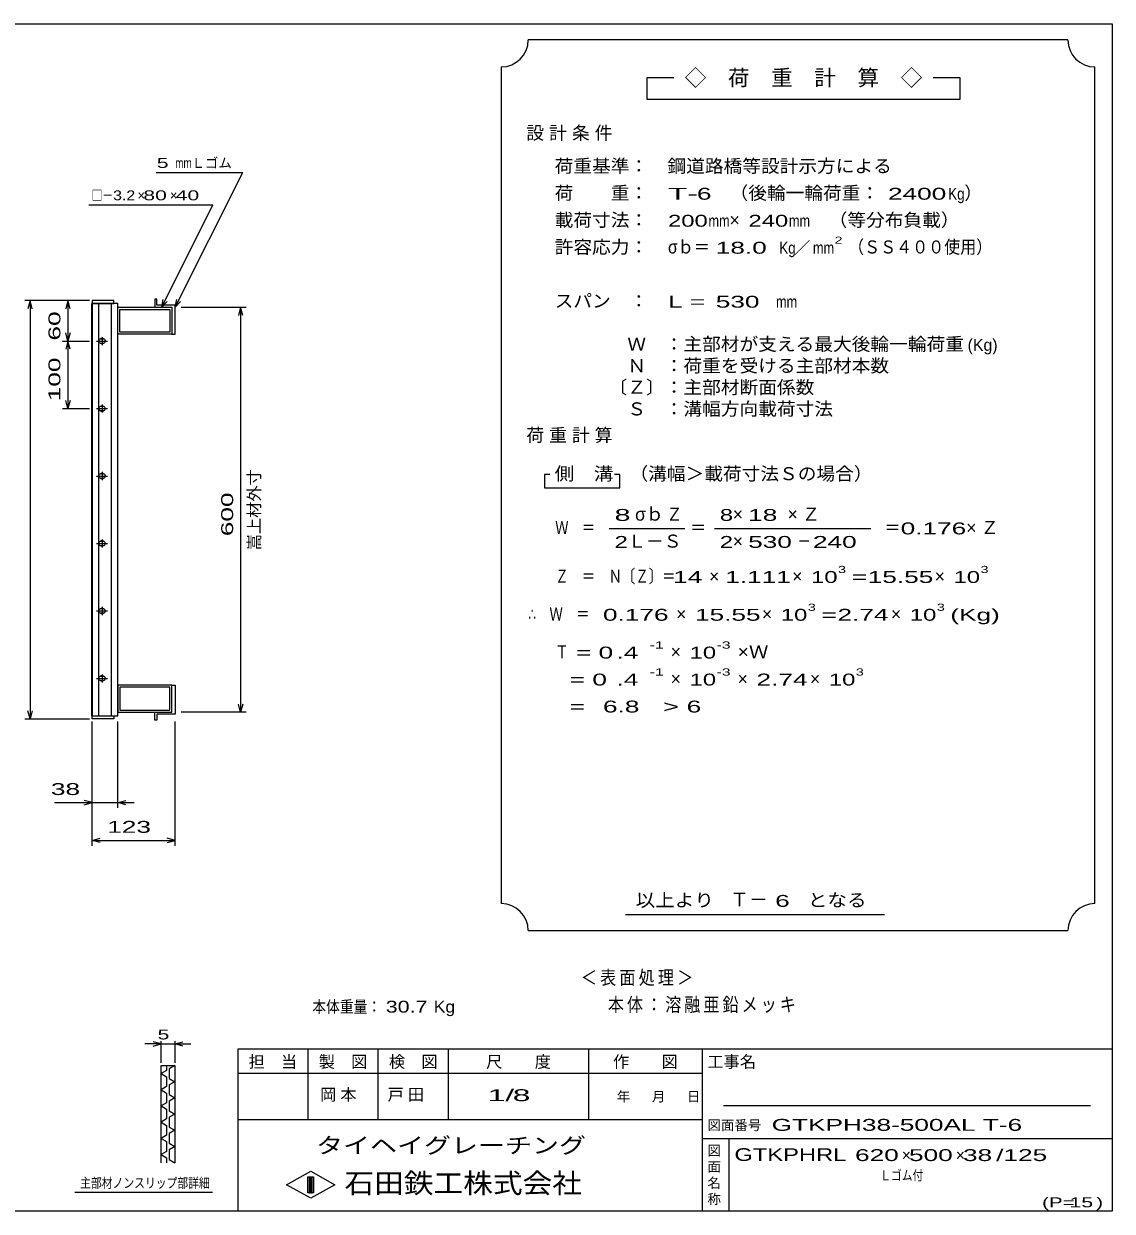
# Model space of a CAD drawing. Units: millimetres, scale not verified. Extents: x -1456 to 1385, y -1026 to 843.
# Drawn here: x -228 to 1385, y -917 to 843 of the extents above; entities that cross this region are included whole.
import ezdxf
from ezdxf.enums import TextEntityAlignment as Align

# ---------------------------------------------------------------- set-up
doc = ezdxf.new("R2010")
doc.units = ezdxf.units.MM
doc.header["$LTSCALE"] = 8
for name, color, linetype, lineweight in [('0_2', 150, 'Continuous', 25), ('16', 3, 'Continuous', 25), ('22', 4, 'Continuous', 25), ('24', 2, 'Continuous', 25), ('32', 4, 'Continuous', 25)]:
    doc.layers.add(name, color=color, linetype=linetype, lineweight=lineweight)
doc.styles.add('ベクトル', font='')
doc.styles.get('ベクトル').set_extended_font_data('ベクトル')

msp = doc.modelspace()

# ---------------------------------------------------------------- linework, layer by layer
at = {"layer": '0_2'}
for p, q in [((-1383.2, 842.8), (1384.8, 842.8)), ((1384.8, 842.8), (1384.8, -917.2)), ((1384.8, -677.2), (88.8, -677.2)), ((88.8, -677.2), (88.8, -917.2)), ((192.8, -677.2), (192.8, -781.2)), ((296.8, -781.2), (296.8, -677.2)), ((400.8, -677.2), (400.8, -781.2)), ((608.8, -781.2), (608.8, -677.2)), ((776.8, -677.2), (776.8, -917.2)), ((776.8, -713.2), (88.8, -713.2)), ((1352.8, -761.2), (808.8, -761.2)), ((88.8, -781.2), (776.8, -781.2)), ((776.8, -809.2), (1384.8, -809.2)), ((816.8, -917.2), (816.8, -809.2)), ((160.8, -878), (196.8, -858)), ((196.8, -858), (232.8, -878)), ((196.8, -898), (160.8, -878)), ((192.8, -866), (200.8, -866)), ((192.8, -890), (192.8, -866)), ((192.8, -866), (194.4, -866)), ((194.4, -866), (194.4, -890)), ((196, -890), (196, -866)), ((196, -866), (197.6, -866)), ((232.8, -878), (196.8, -898)), ((197.6, -866), (197.6, -890)), ((199.2, -890), (199.2, -866)), ((199.2, -866), (200.8, -866)), ((200.8, -866), (200.8, -890)), ((200.8, -866), (200.8, -890)), ((200.8, -890), (192.8, -890)), ((194.4, -890), (196, -890)), ((197.6, -890), (199.2, -890)), ((1384.8, -917.2), (-1383.2, -917.2))]:
    msp.add_line(p, q, dxfattribs=at)
at = {"layer": '16'}
for p, q in [((-127.7, -183), (-127.7, 428)), ((-127.7, 428), (-127, 428)), ((-95, 432.5), (-127, 432.5)), ((-127, 432.5), (-127, 428)), ((-127, 428), (-95, 428)), ((-127, 428), (-127, -183)), ((-89, 428), (-127, 428)), ((-117.5, 428), (-117.5, -183)), ((-98.5, -183), (-98.5, 428)), ((-95, 428), (-95, 432.5)), ((-89, -183), (-89, 428)), ((-89, 422.5), (-9, 422.5)), ((-89, 382.5), (-89, 422.5)), ((-31, 434.5), (-34, 434.5)), ((-34, 434.5), (-34, 422.5)), ((-34, 422.5), (-9, 422.5)), ((-31, 425.5), (-31, 434.5)), ((-4, 425.5), (-31, 425.5)), ((-9, 422.5), (-9, 382.5)), ((-9, 422.5), (-9, 382.5)), ((-4, 382.5), (-4, 425.5)), ((-86, 419.5), (-12, 419.5)), ((-86, 385.5), (-86, 419.5)), ((-12, 419.5), (-12, 385.5)), ((-120.5, 372.5), (-104.5, 372.5)), ((-110.5, 375.5), (-114.5, 375.5)), ((-112.5, 378.5), (-112.5, 366.5)), ((-9, 382.5), (-89, 382.5)), ((-12, 385.5), (-86, 385.5)), ((-9, 382.5), (-4, 382.5)), ((-114.5, 369.5), (-110.5, 369.5)), ((-120.5, 272.5), (-104.5, 272.5)), ((-110.5, 275.5), (-114.5, 275.5)), ((-114.5, 269.5), (-110.5, 269.5)), ((-112.5, 278.5), (-112.5, 266.5)), ((-112.5, 178.5), (-112.5, 166.5)), ((-120.5, 172.5), (-104.5, 172.5)), ((-110.5, 175.5), (-114.5, 175.5)), ((-114.5, 169.5), (-110.5, 169.5)), ((-120.5, 72.5), (-104.5, 72.5)), ((-110.5, 75.5), (-114.5, 75.5)), ((-112.5, 78.5), (-112.5, 66.5)), ((-114.5, 69.5), (-110.5, 69.5)), ((-120.5, -27.5), (-104.5, -27.5)), ((-110.5, -24.5), (-114.5, -24.5)), ((-114.5, -30.5), (-110.5, -30.5)), ((-112.5, -21.5), (-112.5, -33.5)), ((-112.5, -121.5), (-112.5, -133.5)), ((-120.5, -127.5), (-104.5, -127.5)), ((-110.5, -124.5), (-114.5, -124.5)), ((-114.5, -130.5), (-110.5, -130.5)), ((-9, -137.5), (-89, -137.5)), ((-89, -137.5), (-89, -177.5)), ((-12, -140.5), (-86, -140.5)), ((-86, -140.5), (-86, -174.5)), ((-12, -174.5), (-12, -140.5)), ((-9, -177.5), (-9, -137.5)), ((-9, -137.5), (-4, -137.5)), ((-9, -177.5), (-9, -137.5)), ((-4, -137.5), (-4, -180.5)), ((-86, -174.5), (-12, -174.5)), ((-127, -183), (-127.7, -183)), ((-127, -183), (-95, -183)), ((-127, -187.5), (-127, -183)), ((-127, -183), (-89, -183)), ((-95, -187.5), (-127, -187.5)), ((-95, -183), (-95, -187.5)), ((-89, -177.5), (-9, -177.5)), ((-34, -189.5), (-34, -177.5)), ((-34, -177.5), (-9, -177.5)), ((-31, -189.5), (-34, -189.5)), ((-4, -180.5), (-31, -180.5)), ((-31, -180.5), (-31, -189.5))]:
    msp.add_line(p, q, dxfattribs=at)
for centre, radius, start, end in [((-114.5, 372.5), 3, 90, 270), ((-112.5, 372.5), 4, 46.6, 133.4), ((-110.5, 372.5), 3, 270, 90), ((-112.5, 372.5), 4, 226.6, 313.4), ((-114.5, 272.5), 3, 90, 270), ((-112.5, 272.5), 4, 46.6, 133.4), ((-112.5, 272.5), 4, 226.6, 313.4), ((-110.5, 272.5), 3, 270, 90), ((-112.5, 172.5), 4, 46.6, 133.4), ((-114.5, 172.5), 3, 90, 270), ((-112.5, 172.5), 4, 226.6, 313.4), ((-110.5, 172.5), 3, 270, 90), ((-114.5, 72.5), 3, 90, 270), ((-112.5, 72.5), 4, 46.6, 133.4), ((-110.5, 72.5), 3, 270, 90), ((-112.5, 72.5), 4, 226.6, 313.4), ((-114.5, -27.5), 3, 90, 270), ((-112.5, -27.5), 4, 46.6, 133.4), ((-112.5, -27.5), 4, 226.6, 313.4), ((-110.5, -27.5), 3, 270, 90), ((-114.5, -127.5), 3, 90, 270), ((-112.5, -127.5), 4, 46.6, 133.4), ((-112.5, -127.5), 4, 226.6, 313.4), ((-110.5, -127.5), 3, 270, 90)]:
    msp.add_arc(centre, radius, start, end, dxfattribs=at)
at = {"layer": '22'}
for p, q in [((-32, 622.5), (96, 622.5)), ((-4, 422.5), (96, 622.5)), ((-132, 574.5), (52, 574.5)), ((-24, 422.5), (52, 574.5)), ((-131, 432.5), (-227, 432.5)), ((-219, 432.5), (-222.2, 420.5)), ((-215.8, 420.5), (-219, 432.5)), ((-219, 432.5), (-219, -187.5)), ((-131, 432.5), (-171, 432.5)), ((-163, 432.5), (-166.2, 420.5)), ((-159.8, 420.5), (-163, 432.5)), ((-163, 432.5), (-163, 372.5)), ((-24, 422.5), (-21.6, 434.2)), ((-24, 422.5), (-16, 431.3)), ((-4, 422.5), (-1.6, 434.2)), ((-4, 422.5), (4, 431.3)), ((5, 422.5), (101, 422.5)), ((93, 422.5), (89.8, 410.5)), ((96.2, 410.5), (93, 422.5)), ((93, 422.5), (93, -177.5)), ((-171, 372.5), (-131, 372.5)), ((-163, 372.5), (-166.2, 384.5)), ((-163, 372.5), (-166.2, 360.5)), ((-159.8, 384.5), (-163, 372.5)), ((-159.8, 360.5), (-163, 372.5)), ((-163, 372.5), (-163, 272.5)), ((-163, 272.5), (-166.2, 284.5)), ((-159.8, 284.5), (-163, 272.5)), ((-171, 272.5), (-131, 272.5)), ((-219, -187.5), (-222.2, -175.5)), ((-215.8, -175.5), (-219, -187.5)), ((93, -177.5), (89.8, -165.5)), ((96.2, -165.5), (93, -177.5)), ((-227, -187.5), (-131, -187.5)), ((-127, -319.5), (-127, -191.5)), ((-127, -375.5), (-127, -191.5)), ((-89, -319.5), (-89, -191.5)), ((-4, -375.5), (-4, -191.5)), ((101, -177.5), (5, -177.5)), ((-183, -311.5), (-127, -311.5)), ((-127, -311.5), (-139, -308.3)), ((-139, -314.7), (-127, -311.5)), ((-127, -311.5), (-89, -311.5)), ((-89, -311.5), (-77, -308.3)), ((-77, -314.7), (-89, -311.5)), ((-89, -311.5), (-65, -311.5)), ((-127, -367.5), (-115, -364.3)), ((-115, -370.7), (-127, -367.5)), ((-127, -367.5), (-4, -367.5)), ((-4, -367.5), (-16, -364.3)), ((-16, -370.7), (-4, -367.5))]:
    msp.add_line(p, q, dxfattribs=at)
at = {"layer": '24', "color": 4}
for p, q in [((1319.2, 818.8), (519.2, 818.8)), ((479.2, 778.8), (479.2, -461.2)), ((1359.2, -461.2), (1359.2, 778.8)), ((735.2, 762.8), (695.2, 762.8)), ((695.2, 762.8), (695.2, 730.8)), ((1159.2, 762.8), (1119.2, 762.8)), ((1159.2, 730.8), (1159.2, 762.8)), ((695.2, 730.8), (1159.2, 730.8)), ((551.2, 174.8), (543.2, 174.8)), ((543.2, 174.8), (543.2, 154.8)), ((655.2, 174.8), (647.2, 174.8)), ((655.2, 154.8), (655.2, 174.8)), ((543.2, 154.8), (655.2, 154.8)), ((639.2, 94.8), (751.2, 94.8)), ((795.2, 94.8), (1027.2, 94.8)), ((663.2, -477.2), (1047.2, -477.2)), ((519.2, -501.2), (1319.2, -501.2))]:
    msp.add_line(p, q, dxfattribs=at)
for centre, start, end in [((479.2, 818.8), 270, 0), ((1359.2, 818.8), 180, 270), ((479.2, -501.2), 0, 90), ((1359.2, -501.2), 90, 180)]:
    msp.add_arc(centre, 40, start, end, dxfattribs=at)
at = {"layer": '32'}
for p, q in [((-24.8, -669.2), (-36.8, -666)), ((-24.8, -697.2), (-24.8, -665.2)), ((-4.8, -665.2), (-4.8, -697.2)), ((-4.8, -669.2), (7.2, -666)), ((-24.8, -669.2), (-48.8, -669.2)), ((-36.8, -672.4), (-24.8, -669.2)), ((-24.8, -669.2), (-4.8, -669.2)), ((7.2, -672.4), (-4.8, -669.2)), ((-4.8, -669.2), (19.2, -669.2)), ((-24.8, -701.2), (-4.8, -701.2)), ((-24.8, -845.2), (-24.8, -701.2)), ((-16.8, -701.2), (-16.8, -708.4)), ((-4.8, -701.2), (-12.8, -706)), ((-4.8, -701.2), (-4.8, -845.2)), ((-16.8, -708.4), (-24.8, -713.2)), ((-24.8, -713.2), (-16.8, -718)), ((-16.8, -718), (-16.8, -732.4)), ((-12.8, -706), (-12.8, -720.4)), ((-12.8, -720.4), (-4.8, -725.2)), ((-16.8, -732.4), (-24.8, -737.2)), ((-24.8, -737.2), (-16.8, -742)), ((-4.8, -725.2), (-12.8, -730)), ((-12.8, -730), (-12.8, -744.4)), ((-16.8, -756.4), (-24.8, -761.2)), ((-16.8, -742), (-16.8, -756.4)), ((-12.8, -744.4), (-4.8, -749.2)), ((-4.8, -749.2), (-12.8, -754)), ((-12.8, -754), (-12.8, -768.4)), ((-24.8, -761.2), (-16.8, -766)), ((-16.8, -766), (-16.8, -780.4)), ((-12.8, -768.4), (-4.8, -773.2)), ((-4.8, -773.2), (-12.8, -778)), ((-16.8, -780.4), (-24.8, -785.2)), ((-24.8, -785.2), (-16.8, -790)), ((-16.8, -790), (-16.8, -804.4)), ((-12.8, -778), (-12.8, -792.4)), ((-16.8, -804.4), (-24.8, -809.2)), ((-24.8, -809.2), (-16.8, -814)), ((-12.8, -792.4), (-4.8, -797.2)), ((-4.8, -797.2), (-12.8, -802)), ((-12.8, -802), (-12.8, -816.4)), ((-16.8, -814), (-16.8, -828.4)), ((-12.8, -816.4), (-4.8, -821.2)), ((-4.8, -821.2), (-12.8, -826)), ((-12.8, -826), (-12.8, -840.4)), ((-16.8, -828.4), (-24.8, -833.2)), ((-24.8, -833.2), (-16.8, -838)), ((-16.8, -838), (-16.8, -845.2)), ((-12.8, -840.4), (-4.8, -845.2)), ((51.2, -889.2), (-152.8, -889.2))]:
    msp.add_line(p, q, dxfattribs=at)

# ---------------------------------------------------------------- texts
at = {"layer": '0_2', "style": 'ベクトル'}
for s, height, p in [('担\u3000当', 17.6, (104.8, -695.6)), ('製\u3000図', 17.6, (208.8, -695.6)), ('検\u3000図', 17.6, (312.8, -695.6)), ('尺\u3000\u3000度', 17.6, (456.8, -695.6)), ('作\u3000\u3000図', 17.6, (644.8, -695.6)), ('工事名', 17.6, (784.8, -695.6)), ('年', 14.7, (650.4, -747.2)), ('月', 14.7, (702.4, -747.2)), ('日', 14.7, (754.4, -747.2)), ('図面番号', 14.66, (784.8, -789.6)), ('図', 14.7, (784.8, -827.2)), ('面', 14.7, (784.8, -851.2)), ('名', 14.7, (784.8, -875.2)), ('称', 14.7, (784.8, -899.2))]:
    msp.add_text(s, height=height, dxfattribs=at).set_placement(p, align=Align.MIDDLE_LEFT)
at = {"layer": '0_2', "color": 222, "style": 'ベクトル'}
for s, height, width, p in [('タイヘイグレーチング', 23.46, 1.25, (204.8, -819.6)), ('石田鉄工株式会社', 29.33, 1.1, (246.8, -875.6))]:
    msp.add_text(s, height=height, dxfattribs=dict(at, width=width)).set_placement(p, align=Align.MIDDLE_LEFT)
at = {"layer": '22', "color": 2, "style": 'ベクトル'}
for s, height, width, p in [(' 5 ', 14.66, 1.6, (-40, 636.5)), ('mm', 14.66, 0.75, (-4, 636.5)), ('□－', 14.66, 0.8, (-128, 588.5)), ('3.2', 14.66, 1.2, (-96, 588.5)), (' 80 ', 14.66, 1.6, (-60, 588.5)), (' 40 ', 14.66, 1.6, (-12, 588.5)), (' 38 ', 17.6, 1.65, (-199, -291.5)), (' 123 ', 17.6, 1.65, (-115.5, -347.5)), ('本体重量：', 17.6, 0.85, (199.2, -614)), (' 30.7', 17.6, 1.35, (299.2, -614)), ('Kg', 17.6, 1.1, (379.2, -614)), ('1/', 17.6, 2, (459.2, -745.2)), (' 8 ', 17.6, 2, (483.2, -745.2)), ('GTKPH38-500AL T-6              ', 17.6, 1.65, (880, -789.2)), ('GTKPHRL', 18.77, 1.4, (824.8, -833.2)), (' 620 ', 17.6, 1.65, (992.8, -834)), (' 500 ', 17.6, 1.65, (1072.8, -834)), (' 38 ', 17.6, 1.65, (1152.8, -834)), ('/', 17.6, 1.65, (1212.8, -834)), (' 125 ', 17.6, 1.65, (1212.8, -834)), ('Ｌゴム付', 14.66, 0.8, (1040.8, -864)), ('(P=', 14.66, 1.55, (1280.8, -904)), (' 15 ', 14.66, 1.6, (1312.8, -904)), (')', 14.7, 1.6, (1360.8, -904))]:
    msp.add_text(s, height=height, dxfattribs=dict(at, width=width)).set_placement(p, align=Align.MIDDLE_LEFT)
for s, height, p in [('Ｌゴム', 14.66, (20, 636.5)), ('×', 14.7, (-60, 588.5)), ('×', 14.7, (-12, 588.5)), ('×', 17.6, (1072.8, -834)), ('×', 17.6, (1152.8, -834))]:
    msp.add_text(s, height=height, dxfattribs=at).set_placement(p, align=Align.MIDDLE_LEFT)
at = {"layer": '22', "color": 2, "style": 'ベクトル', "width": 1.65}
for s, p in [(' 60 ', (-183, 362.5)), (' 100 ', (-183, 272.5)), (' 600', (73, 72.5))]:
    msp.add_text(s, height=17.6, rotation=90, dxfattribs=at).set_placement(p, align=Align.MIDDLE_LEFT)
at = {"layer": '22', "color": 2, "style": 'ベクトル'}
msp.add_text('嵩上材外寸', height=17.6, rotation=90, dxfattribs=at).set_placement((113, 62.5), align=Align.MIDDLE_LEFT)
at = {"layer": '22', "color": 2, "attachment_point": 4, "style": 'ベクトル'}
for s, insert, char_height in [('\\T1.2;\\W0.85;＜表面処理＞', (597.2, -572), 20.53), ('\\T1.19;\\W0.85;本体：溶融亜鉛メッキ', (637.2, -612), 20.53), ('\\T1.25;岡本\u3000', (210.8, -745.2), 17.6), ('\\T1.25;戸田\u3000', (310.8, -745.2), 17.6)]:
    msp.add_mtext(s, dxfattribs=dict(at, insert=insert, char_height=char_height))
at = {"layer": '24', "style": 'ベクトル'}
for s, height, p in [('◇\u3000荷\u3000重\u3000計\u3000算\u3000◇', 23.46, (751.2, 762.8)), ('）', 19.4, (1165.6, 592)), ('×', 19.4, (817.6, 552)), ('／', 17.6, (913.2, 510.8)), ('(Kg)', 17.6, (1170.4, 366.8)), ('σｂ', 19.35, (677.6, 116)), ('×', 19.4, (822.4, 116)), ('Ｌ－Ｓ', 19.35, (667.2, 76)), ('×', 19.4, (822.4, 76)), ('×', 19.4, (787.2, 24)), ('×', 19.4, (910.4, 24)), ('×', 19.4, (1121.6, 24)), ('×', 19.4, (738.4, -32)), ('×', 19.4, (865.6, -32)), ('×', 19.4, (1056.8, -32)), ('×', 19.4, (730.4, -88)), ('×', 19.4, (730.4, -128)), ('×', 19.4, (829.6, -128)), ('×', 19.4, (936.8, -128)), ('Ｔ－', 20.53, (818.4, -455.2))]:
    msp.add_text(s, height=height, dxfattribs=at).set_placement(p, align=Align.MIDDLE_LEFT)
for s, height, width, p in [('荷重基準：\u3000', 19.35, 1.05, (558.4, 632)), ('鋼道路橋等設計示方による', 19.35, 1.05, (725.6, 632)), ('荷\u3000\u3000重：\u3000', 19.35, 1.05, (558.4, 592)), ('T-', 17.6, 2, (726.4, 590.8)), (' 6 ', 17.6, 1.65, (758.4, 590.8)), ('（後輪一輪荷重：', 19.35, 1.05, (817.6, 592)), (' 2400', 17.6, 1.65, (1041.6, 590.8)), ('Kg', 17.6, 0.85, (1141.6, 590.8)), ('載荷寸法：\u3000', 19.35, 1.05, (558.4, 552)), ('\u3000（等分布負載）', 19.35, 1.05, (936.8, 552)), ('200', 17.6, 1.5, (726.4, 550.8)), ('mm', 17.6, 0.8, (786.4, 550.8)), ('240', 17.6, 1.5, (845.6, 550.8)), ('mm', 17.6, 0.8, (905.6, 550.8)), ('許容応力：\u3000', 19.35, 1.05, (558.4, 512)), ('σｂ＝', 19.35, 0.9, (726.4, 512)), (' 18.0', 17.6, 1.65, (786.4, 510.8)), ('Kg', 17.6, 0.85, (891.2, 510.8)), ('mm', 17.6, 0.8, (941.2, 510.8)), ('2', 10.6, 1.5, (973.2, 522)), ('（ＳＳ４００使用）', 19.35, 0.9, (993.2, 512)), ('スパン\u3000：\u3000', 19.35, 1.05, (558.4, 432)), ('L =', 17.6, 1.65, (726.4, 430.8)), (' 530 ', 17.6, 1.65, (786.4, 430.8)), ('mm', 17.6, 0.8, (886.4, 430.8)), ('\u3000Ｗ\u3000：主部材が支える最大後輪一輪荷重', 19.35, 1.05, (638.4, 368)), ('\u3000Ｎ\u3000：荷重を受ける主部材本数', 19.35, 1.05, (638.4, 336)), ('〔Ｚ〕：主部材断面係数', 19.35, 1.05, (638.4, 304)), ('\u3000Ｓ\u3000：溝幅方向載荷寸法', 19.35, 1.05, (638.4, 272)), ('側\u3000溝', 19.35, 1.1, (558.4, 176)), ('\u3000（溝幅＞載荷寸法Ｓの場合）', 19.35, 1.05, (641.6, 176)), ('8', 17.6, 1.8, (647.2, 114.8)), ('Ｚ', 19.4, 0.9, (724, 116)), ('8', 17.6, 1.5, (803.2, 114.8)), (' 18 ', 17.6, 1.65, (834.4, 114.8)), ('Ｗ\u3000＝', 19.35, 0.75, (559.2, 96)), ('＝', 19.4, 0.9, (759.2, 96)), ('＝', 19.4, 0.9, (1047.2, 96)), ('0.176', 17.6, 1.65, (1071.2, 94.8)), ('2', 17.6, 1.5, (647.2, 74.8)), ('2', 17.6, 1.5, (803.2, 74.8)), (' 530 ', 17.6, 1.65, (834.4, 74.8)), ('－', 19.4, 0.75, (918.4, 76)), (' 240 ', 17.6, 1.65, (930.4, 74.8)), ('Ｚ\u3000＝\u3000Ｎ〔Ｚ〕＝', 19.35, 0.75, (559.2, 24)), ('3', 10.6, 1.5, (978.4, 34)), ('3', 10.6, 1.5, (1189.6, 34)), (' 14 ', 17.6, 1.65, (723.2, 22.8)), ('1.111', 17.6, 1.65, (811.2, 22.8)), ('10', 17.6, 1.5, (938.4, 22.8)), ('=', 17.6, 1.7, (998.4, 22.8)), ('15.55', 17.6, 1.65, (1022.4, 22.8)), ('10', 17.6, 1.5, (1149.6, 22.8)), ('3', 10.6, 1.5, (933.6, -22)), ('3', 10.6, 1.5, (1124.8, -22)), ('∴\u3000Ｗ\u3000＝', 19.35, 0.75, (519.2, -32)), (' 0.176', 17.6, 1.65, (619.2, -33.2)), ('15.55', 17.6, 1.65, (766.4, -33.2)), ('10', 17.6, 1.5, (893.6, -33.2)), ('=', 17.6, 1.7, (953.6, -33.2)), ('2.74', 17.6, 1.65, (977.6, -33.2)), ('10', 17.6, 1.5, (1084.8, -33.2)), ('(Kg)', 17.6, 1.65, (1144.8, -33.2)), ('Ｔ', 19.4, 0.75, (559.2, -88)), (' = 0', 17.6, 1.65, (579.2, -89.2)), (' .4 ', 17.6, 1.65, (639.2, -89.2)), ('-1', 10.56, 1.65, (699.2, -78)), ('10', 17.6, 1.5, (758.4, -89.2)), ('-3', 10.56, 1.65, (798.4, -78)), ('×Ｗ', 19.35, 1.1, (829.6, -88)), ('  = 0', 17.6, 1.65, (559.2, -129.2)), (' .4 ', 17.6, 1.65, (639.2, -129.2)), ('-1', 10.56, 1.65, (699.2, -118)), ('10', 17.6, 1.5, (758.4, -129.2)), ('-3', 10.56, 1.65, (798.4, -118)), ('2.74', 17.6, 1.65, (857.6, -129.2)), ('10', 17.6, 1.5, (964.8, -129.2)), ('3', 10.6, 1.5, (1004.8, -118)), ('  =', 17.6, 1.65, (559.2, -169.2)), (' 6.8', 17.6, 1.65, (619.2, -169.2)), ('>', 17.6, 1.7, (719.2, -169.2)), (' 6 ', 17.6, 1.65, (743.2, -169.2)), ('以上より\u3000', 19.35, 1.1, (678.4, -456)), (' 6 ', 17.6, 1.65, (874.4, -457.2)), ('となる', 19.35, 1.1, (933.6, -456))]:
    msp.add_text(s, height=height, dxfattribs=dict(at, width=width)).set_placement(p, align=Align.MIDDLE_LEFT)
at = {"layer": '24', "char_height": 19.35, "attachment_point": 4, "style": 'ベクトル'}
for s, insert in [('\\T1.28;設計条件', (516.4, 680)), ('\\T1.28;荷重計算', (516.4, 232)), ('\\T1.42;×Ｚ', (903.6, 116)), ('\\T1.42;×Ｚ', (1168.4, 96))]:
    msp.add_mtext(s, dxfattribs=dict(at, insert=insert))
at = {"layer": '32', "color": 2, "style": 'ベクトル'}
for s, width, p in [(' 5 ', 1.6, (-38.8, -655.2)), ('主部材ノンスリップ部詳細', 0.8, (-144.8, -875.2))]:
    msp.add_text(s, height=14.66, dxfattribs=dict(at, width=width)).set_placement(p, align=Align.MIDDLE_LEFT)

doc.saveas('drawing.dxf')
